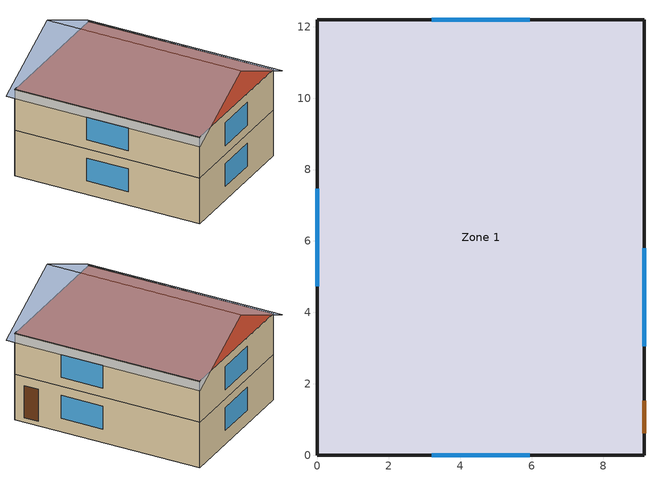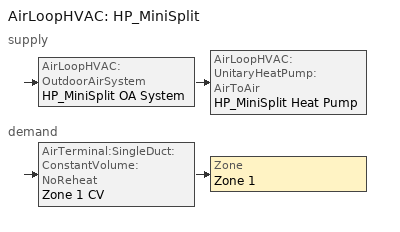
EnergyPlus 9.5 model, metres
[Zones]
Zone 1
 floor foundation (Exterior Slab UnIns): 0,12.19 9.14,12.19 9.14,0 0,0 z-0.3
 floor adiabatic (Interior Floor): 0,12.19 9.14,12.19 9.14,0 0,0 z2.74
 wall outside (Exterior Wall): 9.14,0 9.14,12.19 0,12.19 0,0 9.14,0 z-0.3:2.74; 9.14,12.19 0,12.19 0,0 9.14,0 9.14,12.19 z2.74:5.49
 window (Exterior Window 0.47): 9.14,3.05 9.14,5.79 / 5.94,12.19 3.2,12.19 / 0,7.47 0,4.72 / 3.2,0 5.94,0 z0.61:2.13; 9.14,3.05 9.14,5.79 / 5.94,12.19 3.2,12.19 / 0,7.47 0,4.72 / 3.2,0 5.94,0 z3.35:4.88
 door (Exterior Door): 9.14,0.61 9.14,1.52 z0:2.13
 roof outside (Exterior Roof): 0,0 9.14,0 9.14,12.19 0,12.19 z5.49
shading: 4.57,-0.3,7.77 9.69,-0.3,5.21 9.69,12.5,5.21 4.57,12.5,7.77; 4.57,12.5,7.77 -0.55,12.5,5.21 -0.55,-0.3,5.21 4.57,-0.3,7.77
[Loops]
AirLoopHVAC 'HP_MiniSplit'
 supply: AirLoopHVAC:OutdoorAirSystem 'HP_MiniSplit OA System' > AirLoopHVAC:UnitaryHeatPump:AirToAir 'HP_MiniSplit Heat Pump'
 demand: AirTerminal:SingleDuct:ConstantVolume:NoReheat 'Zone 1 CV' > Zone 'Zone 1'
[Building]
PNNL SF: North Axis=90; Terrain=City; Loads Convergence Tolerance Value=0.04; Temperature Convergence Tolerance Value=0.4; Solar Distribution=FullInteriorAndExterior; Maximum Number of Warmup Days=25
[Site:Location]
Chicago Midway Ap_IL_USA Design_Conditions: Latitude=41.78; Longitude=-87.75; Time Zone=-6; Elevation=186
[SizingPeriod:DesignDay] Day of Month=21; DryBulb Temperature Range Modifier Type=DefaultMultipliers; Barometric Pressure=99110; Rain Indicator=No; Snow Indicator=No; Daylight Saving Time Indicator=No
Name | Month | Day Type | Maximum DryBulb Temperature | Daily DryBulb Temperature Range | Humidity Condition Type | Wetbulb or DewPoint at Maximum DryBulb | Wind Speed | Wind Direction | Solar Model Indicator | Sky Clearness | ASHRAE Clear Sky Optical Depth for Beam Irradiance taub | ASHRAE Clear Sky Optical Depth for Diffuse Irradiance taud | Enthalpy at Maximum DryBulb
Chicago Midway Ap Ann Htg 99.6% Condns DB | 1 | WinterDesignDay | -18.7 | 0 | Wetbulb | -18.7 | 5.3 | 300 | ASHRAEClearSky | 0
Chicago Midway Ap Ann Htg 99% Condns DB | 1 | WinterDesignDay | -15.4 | 0 | Wetbulb | -15.4 | 5.3 | 300 | ASHRAEClearSky | 0
Chicago Midway Ap Ann Hum_n 99.6% Condns DP=>MCDB | 1 | WinterDesignDay | -18 | 0 | Dewpoint | -24.5 | 5.3 | 300 | ASHRAEClearSky | 0
Chicago Midway Ap Ann Hum_n 99% Condns DP=>MCDB | 1 | WinterDesignDay | -14.5 | 0 | Dewpoint | -21.1 | 5.3 | 300 | ASHRAEClearSky | 0
Chicago Midway Ap Ann Htg Wind 99.6% Condns WS=>MCDB | 1 | WinterDesignDay | -3.6 | 0 | Wetbulb | -3.6 | 12.3 | 300 | ASHRAEClearSky | 0
Chicago Midway Ap Ann Htg Wind 99% Condns WS=>MCDB | 1 | WinterDesignDay | -2 | 0 | Wetbulb | -2 | 11.1 | 300 | ASHRAEClearSky | 0
Chicago Midway Ap Ann Clg .4% Condns DB=>MWB | 7 | SummerDesignDay | 33.4 | 8.8 | Wetbulb | 23.8 | 5.6 | 220 | ASHRAETau |  | 0.457 | 2.043
Chicago Midway Ap Ann Clg 1% Condns DB=>MWB | 7 | SummerDesignDay | 32 | 8.8 | Wetbulb | 23 | 5.6 | 220 | ASHRAETau |  | 0.457 | 2.043
Chicago Midway Ap Ann Clg 2% Condns DB=>MWB | 7 | SummerDesignDay | 30.3 | 8.8 | Wetbulb | 22.2 | 5.6 | 220 | ASHRAETau |  | 0.457 | 2.043
Chicago Midway Ap Ann Clg .4% Condns WB=>MDB | 7 | SummerDesignDay | 31.3 | 8.8 | Wetbulb | 25.6 | 5.6 | 220 | ASHRAETau |  | 0.457 | 2.043
Chicago Midway Ap Ann Clg 1% Condns WB=>MDB | 7 | SummerDesignDay | 29.7 | 8.8 | Wetbulb | 24.5 | 5.6 | 220 | ASHRAETau |  | 0.457 | 2.043
Chicago Midway Ap Ann Clg 2% Condns WB=>MDB | 7 | SummerDesignDay | 28.4 | 8.8 | Wetbulb | 23.6 | 5.6 | 220 | ASHRAETau |  | 0.457 | 2.043
Chicago Midway Ap Ann Clg .4% Condns DP=>MDB | 7 | SummerDesignDay | 29 | 8.8 | Dewpoint | 23.9 | 5.6 | 220 | ASHRAETau |  | 0.457 | 2.043
Chicago Midway Ap Ann Clg 1% Condns DP=>MDB | 7 | SummerDesignDay | 27.9 | 8.8 | Dewpoint | 22.8 | 5.6 | 220 | ASHRAETau |  | 0.457 | 2.043
Chicago Midway Ap Ann Clg 2% Condns DP=>MDB | 7 | SummerDesignDay | 27.2 | 8.8 | Dewpoint | 22.1 | 5.6 | 220 | ASHRAETau |  | 0.457 | 2.043
Chicago Midway Ap Ann Clg .4% Condns Enth=>MDB | 7 | SummerDesignDay | 31.7 | 8.8 | Enthalpy |  | 5.6 | 220 | ASHRAETau |  | 0.457 | 2.043 | 79600
Chicago Midway Ap Ann Clg 1% Condns Enth=>MDB | 7 | SummerDesignDay | 29.7 | 8.8 | Enthalpy |  | 5.6 | 220 | ASHRAETau |  | 0.457 | 2.043 | 75100
Chicago Midway Ap Ann Clg 2% Condns Enth=>MDB | 7 | SummerDesignDay | 28.4 | 8.8 | Enthalpy |  | 5.6 | 220 | ASHRAETau |  | 0.457 | 2.043 | 71100
[Material]
Name | Roughness | Thickness | Conductivity | Density | Specific Heat
F08 Metal surface | Smooth | 0.0008 | 45.28 | 7824 | 500
I02 50mm insulation board | MediumRough | 0.0508 | 0.03 | 43 | 1210
G01a 19mm gypsum board | MediumSmooth | 0.019 | 0.16 | 800 | 1090
M15 200mm heavyweight concrete | MediumRough | 0.2032 | 1.95 | 2240 | 900
G05 25mm wood | MediumSmooth | 0.0254 | 0.15 | 608 | 1630
F11 Wood siding | MediumSmooth | 0.0127 | 0.09 | 592 | 1170
R-11 3.5in Wood Stud | VeryRough | 0.0889 | 0.0542625 | 19 | 960
FG Attic R-19 | MediumRough | 0.13716 | 0.0411979 | 64 | 960
Plywood (Douglas Fir) - 12.7mm | Smooth | 0.0127 | 0.12 | 540 | 1210
EPS 1in | MediumSmooth | 0.0254 | 0.02884 | 29 | 1210
EPS 1.625in | MediumSmooth | 0.041275 | 0.02884 | 29 | 1210
EPS 2in | MediumSmooth | 0.0508 | 0.02884 | 29 | 1210
EPS 4in | MediumSmooth | 0.1016 | 0.02884 | 29 | 1210
EPS 6in | MediumSmooth | 0.1524 | 0.02884 | 29 | 1210
EPS 9in | MediumSmooth | 0.2286 | 0.02884 | 29 | 1210
EPS 14in | MediumSmooth | 0.3556 | 0.02884 | 29 | 1210
FG Attic R-30 | MediumRough | 0.21844 | 0.0411979 | 64 | 960
FG Attic R-49 | MediumRough | 0.3556 | 0.0411979 | 64 | 960
FG Attic R-60 | MediumRough | 0.4318 | 0.0411979 | 64 | 960
FG Attic R-75 | MediumRough | 0.54356 | 0.0411979 | 64 | 960
FG Attic R-100 | MediumRough | 0.72644 | 0.0411979 | 64 | 960
ccSF R-13 | Rough | 0.0550342 | 0.0240338 | 32 | 920
ccSF R-19 | Rough | 0.0804334 | 0.0240338 | 32 | 920
ccSF R-30 | Rough | 0.127 | 0.0240338 | 32 | 920
ccSF R-38 | Rough | 0.160867 | 0.0240338 | 32 | 920
ccSF R-49 | Rough | 0.207433 | 0.0240338 | 32 | 920
StemWall UnIns | MediumRough | 0.003175 | 0.53 | 1280 | 840
[Material:AirGap]
Name | Thermal Resistance
F04 Wall air space resistance | 0.15
F05 Ceiling air space resistance | 0.18
[WindowMaterial:SimpleGlazingSystem] Solar Heat Gain Coefficient=0.4
Name | UFactor
U-0.4 | 2.27131
U-0.35 | 1.98739
U-0.3 | 1.70348
U-0.25 | 1.41957
U-0.2 | 1.13565
U-0.15 | 0.851739
U-0.1 | 0.567826
U-0.47 | 2.66878
[WindowMaterial:Shade]
HIGH REFLECT - LOW TRANS SHADE: Solar Transmittance=0.1; Solar Reflectance=0.8; Visible Transmittance=0.1; Visible Reflectance=0.8; Infrared Hemispherical Emissivity=0.9; Infrared Transmittance=0; Thickness=0.005; Conductivity=0.1; Shade to Glass Distance=0.05; Top Opening Multiplier=0.5; Bottom Opening Multiplier=0.5; LeftSide Opening Multiplier=0.5; RightSide Opening Multiplier=0.5; Airflow Permeability=0
[Construction]
Exterior Slab UnIns: M15 200mm heavyweight concrete
Interior Floor: G01a 19mm gypsum board, F05 Ceiling air space resistance, Plywood (Douglas Fir) - 12.7mm
Exterior Wall: F11 Wood siding, Plywood (Douglas Fir) - 12.7mm, R-11 3.5in Wood Stud, G01a 19mm gypsum board
Interior Wall: G01a 19mm gypsum board, F04 Wall air space resistance, G01a 19mm gypsum board
Exterior Roof: FG Attic R-19, Plywood (Douglas Fir) - 12.7mm, G01a 19mm gypsum board
Exterior Window 0.4: U-0.4
Exterior Door: F08 Metal surface, I02 50mm insulation board, F08 Metal surface
Thermal Mass: G05 25mm wood
Exterior Wall +1in EPS: F11 Wood siding, EPS 1in, Plywood (Douglas Fir) - 12.7mm, R-11 3.5in Wood Stud, G01a 19mm gypsum board
Exterior Wall +1.625in EPS: F11 Wood siding, EPS 1.625in, Plywood (Douglas Fir) - 12.7mm, R-11 3.5in Wood Stud, G01a 19mm gypsum board
Exterior Wall +2in EPS: F11 Wood siding, EPS 2in, Plywood (Douglas Fir) - 12.7mm, R-11 3.5in Wood Stud, G01a 19mm gypsum board
Exterior Wall +4in EPS: F11 Wood siding, EPS 4in, Plywood (Douglas Fir) - 12.7mm, R-11 3.5in Wood Stud, G01a 19mm gypsum board
Exterior Wall +6in EPS: F11 Wood siding, EPS 6in, Plywood (Douglas Fir) - 12.7mm, R-11 3.5in Wood Stud, G01a 19mm gypsum board
Exterior Wall +9in EPS: F11 Wood siding, EPS 9in, Plywood (Douglas Fir) - 12.7mm, R-11 3.5in Wood Stud, G01a 19mm gypsum board
Exterior Wall +14in EPS: F11 Wood siding, EPS 14in, Plywood (Douglas Fir) - 12.7mm, R-11 3.5in Wood Stud, G01a 19mm gypsum board
Exterior Roof R-30: FG Attic R-30, Plywood (Douglas Fir) - 12.7mm, G01a 19mm gypsum board
Exterior Roof R-49: FG Attic R-49, Plywood (Douglas Fir) - 12.7mm, G01a 19mm gypsum board
Exterior Roof R-60: FG Attic R-60, Plywood (Douglas Fir) - 12.7mm, G01a 19mm gypsum board
Exterior Roof R-75: FG Attic R-75, Plywood (Douglas Fir) - 12.7mm, G01a 19mm gypsum board
Exterior Roof R-100: FG Attic R-100, Plywood (Douglas Fir) - 12.7mm, G01a 19mm gypsum board
Exterior Window 0.35: U-0.35
Exterior Window 0.3: U-0.3
Exterior Window 0.25: U-0.25
Exterior Window 0.2: U-0.2
Exterior Window 0.15: U-0.15
Exterior Window 0.1: U-0.1
Exterior Window 0.47: U-0.47
P+B R-13: Plywood (Douglas Fir) - 12.7mm, ccSF R-13, Plywood (Douglas Fir) - 12.7mm, G05 25mm wood
P+B R-19: Plywood (Douglas Fir) - 12.7mm, ccSF R-19, Plywood (Douglas Fir) - 12.7mm, G05 25mm wood
P+B R-30: Plywood (Douglas Fir) - 12.7mm, ccSF R-30, Plywood (Douglas Fir) - 12.7mm, G05 25mm wood
P+B R-38: Plywood (Douglas Fir) - 12.7mm, ccSF R-38, Plywood (Douglas Fir) - 12.7mm, G05 25mm wood
P+B R-49: Plywood (Douglas Fir) - 12.7mm, ccSF R-49, Plywood (Douglas Fir) - 12.7mm, G05 25mm wood
[Zone]
Zone 1: Multiplier=1; Volume=482.066; Floor Area=197.698; Part of Total Floor Area=Yes
[WINDOWSHADINGCONTROL]
Shading Control: Zone=Zone 1; Shading Type=ExteriorShade; Shading Control Type=OnIfHighSolarOnWindow; Schedule=Shading Availible; Setpoint=100; Shading Control Is Scheduled=Yes; Glare Control Is Active=No; Shading Device Material=HIGH REFLECT - LOW TRANS SHADE; Type of Slat Angle Control for Blinds=FixedSlatAngle; Multiple Surface Control Type=Sequential; Fenestration Surface 1=F-WN-1; Fenestration Surface 2=F-WN-2; Fenestration Surface 3=R-WN-1; Fenestration Surface 4=R-WN-2; Fenestration Surface 5=B-WN-1; Fenestration Surface 6=B-WN-2; Fenestration Surface 7=L-WN-1; Fenestration Surface 8=L-WN-2
[InternalMass] Zone or ZoneList=Zone 1; Surface Area=197.698
Name | Construction
Zone TM | Thermal Mass
Partitions | Interior Wall
[Foundation:Kiva]
Slab Details: Exterior Vertical Insulation Material=StemWall UnIns; Exterior Vertical Insulation Depth=1.0668; Wall Height Above Grade=0.1524; Wall Depth Below Slab=1.0668; Footing Material=M15 200mm heavyweight concrete; Footing Depth=1.3716
[SurfaceProperty:ExposedFoundationPerimeter]
Slab: Exposed Perimeter Calculation Method=TotalExposedPerimeter; Total Exposed Perimeter=0; Exposed Perimeter Fraction=1; Surface Segment 1 Exposed=Yes
[People]
Zone Occupants: Zone or ZoneList=Zone 1; Number of People Schedule=Occupant Schedule; Number of People Calculation Method=People; Number of People=4; Fraction Radiant=0.3; Sensible Heat Fraction=autocalculate; Activity Level Schedule=Occupant Activity Schedule; Carbon Dioxide Generation Rate=3.82e-08; Enable ASHRAE 55 Comfort Warnings=No; Mean Radiant Temperature Calculation Type=ZoneAveraged; Work Efficiency Schedule=Occupant Eff. Schedule; Clothing Insulation Calculation Method=ClothingInsulationSchedule; Clothing Insulation Calculation Method Schedule=Occupant Clothing Schedule; Clothing Insulation Schedule=Occupant Clothing Schedule; Air Velocity Schedule=Air Velocity Schedule; Thermal Comfort Model 1 Type=Pierce
[Lights] Zone or ZoneList=Zone 1; Schedule=SizingLoads; Design Level Calculation Method=Watts/Area; Fraction Radiant=0.6; Fraction Visible=0.2; Fraction Replaceable=1; EndUse Subcategory=General; Return Air Fraction Calculated from Plenum Temperature=No
Name | Watts per Zone Floor Area
SizingLightsHW | 6.45835
SizingLightsPlug | 2.90626
[ElectricEquipment] Zone or ZoneList=Zone 1
Name | Schedule | Design Level Calculation Method | Design Level | Fraction Latent | Fraction Radiant | Fraction Lost | EndUse Subcategory | Watts per Zone Floor Area
Fridge | Sunfrost | EquipmentLevel | 33 | 0 | 1 | 0 | refrigerator
SizingElecEquip | SizingLoads | Watts/Area |  |  | 0.5 |  | General | 6.67
[ZoneInfiltration:FlowCoefficient]
Zone Infiltration: Zone=Zone 1; Schedule=Always On; Flow Coefficient=0.148491; Stack Coefficient=0.078; Pressure Exponent=0.67; Wind Coefficient=0.17; Shelter Factor=0.9
[ZoneVentilation:WindandStackOpenArea] Zone=Zone 1; Opening Area=0.650321; Opening Area Fraction Schedule=WindowFraction2; Opening Effectiveness=autocalculate; Height Difference=1.524; Discharge Coefficient for Opening=autocalculate; Minimum Indoor Temperature=15.5556; Maximum Indoor Temperature=100; Delta Temperature=-100; Minimum Outdoor Temperature=-100; Maximum Outdoor Temperature=100; Maximum Wind Speed=10
Name | Effective Angle
Operable Windows N | 0
Operable Windows S | 180
Operable Windows E | 90
Operable Windows W | 270
[Exterior:Lights]
EXT LIGHT: Schedule=Always On; Design Level=1; Control Option=AstronomicalClock; EndUse Subcategory=General
[DesignSpecification:OutdoorAir]
SZ DSOA Zone 1: Outdoor Air Method=Flow/Zone; Outdoor Air Flow per Person=0.00944; Outdoor Air Flow per Zone Floor Area=0; Outdoor Air Flow per Zone=0.00943895
[DesignSpecification:ZoneAirDistribution]
SZ DSZAD Zone 1: Zone Air Distribution Effectiveness in Cooling Mode=1; Zone Air Distribution Effectiveness in Heating Mode=1
[Sizing:Zone]
Zone 1: Zone Cooling Design Supply Air Temperature Input Method=SupplyAirTemperature; Zone Cooling Design Supply Air Temperature=12.8; Zone Cooling Design Supply Air Temperature Difference=11.11; Zone Heating Design Supply Air Temperature Input Method=SupplyAirTemperature; Zone Heating Design Supply Air Temperature=50; Zone Heating Design Supply Air Temperature Difference=30; Zone Cooling Design Supply Air Humidity Ratio=0.008; Zone Heating Design Supply Air Humidity Ratio=0.008; Design Specification Outdoor Air Object=SZ DSOA Zone 1; Cooling Design Air Flow Method=DesignDay; Cooling Design Air Flow Rate=0; Cooling Minimum Air Flow Fraction=0; Heating Design Air Flow Method=DesignDay; Heating Design Air Flow Rate=0; Heating Maximum Air Flow Fraction=0; Design Specification Zone Air Distribution Object=SZ DSZAD Zone 1
[Sizing:System]
HP_MiniSplit: Type of Load to Size On=Sensible; Design Outdoor Air Flow Rate=autosize; Central Heating Maximum System Air Flow Ratio=1; Preheat Design Temperature=7; Preheat Design Humidity Ratio=0.008; Precool Design Temperature=11; Precool Design Humidity Ratio=0.008; Central Cooling Design Supply Air Temperature=12.8; Central Heating Design Supply Air Temperature=50; Type of Zone Sum to Use=NonCoincident; 100 Outdoor Air in Cooling=No; 100 Outdoor Air in Heating=No; Central Cooling Design Supply Air Humidity Ratio=0.008; Central Heating Design Supply Air Humidity Ratio=0.008; Cooling Supply Air Flow Rate Method=DesignDay; Cooling Supply Air Flow Rate=0; Heating Supply Air Flow Rate Method=DesignDay; Heating Supply Air Flow Rate=0; System Outdoor Air Method=ZoneSum; Zone Maximum Outdoor Air Fraction=1; Cooling Design Capacity Method=CoolingDesignCapacity; Cooling Design Capacity=autosize; Heating Design Capacity Method=HeatingDesignCapacity; Heating Design Capacity=autosize; Central Cooling Capacity Control Method=OnOff
[ZoneControl:Thermostat]
Zone 1 Thermostat: Zone or ZoneList=Zone 1; Control Type Schedule=HVACTemplate-Always 4; Control 1=HP Thermostat Dual SP Control
[ThermostatSetpoint:DualSetpoint]
HP Thermostat Dual SP Control: Heating Setpoint Temperature Schedule=HVACTemplate-Always 20; Cooling Setpoint Temperature Schedule=Cooling Setpoint
[ZoneHVAC:Dehumidifier:DX]
Zone 1 Dehumidifier: Availability Schedule=Always Off; Rated Water Removal=42.5859; Rated Energy Factor=2.88638; Rated Air Flow Rate=0.145832; Water Removal Curve=DXDH-WaterRemove-Cap-fT; Energy Factor Curve=DXDH-EnergyFactor-fT; Part Load Fraction Correlation Curve=DXDH-PLF-fPLR; Minimum DryBulb Temperature for Dehumidifier Operation=10; Maximum DryBulb Temperature for Dehumidifier Operation=35
[ZoneHVAC:EnergyRecoveryVentilator]
ERV Prototype: Availability Schedule=Always Off; Heat Exchanger=ERV Core; Supply Air Flow Rate=0.00943895; Exhaust Air Flow Rate=0.00943895; Supply Air Fan=ERV Supply Fan; Exhaust Air Fan=ERV Exhaust Fan
[ZoneHVAC:EvaporativeCoolerUnit]
EvapCooler: Availability Schedule=Always Off; Supply Air Fan=EvapCoolerFan; Design Supply Air Flow Rate=autosize; Fan Placement=BlowThrough; Cooler Unit Control Method=ZoneTemperatureDeadbandOnOffCycling; Throttling Range Temperature Difference=1; Cooling Load Control Threshold Heat Transfer Rate=100; First Evaporative Cooler Object=EvapCoolerPad
[AirTerminal:SingleDuct:ConstantVolume:NoReheat]
Zone 1 CV: Maximum Air Flow Rate=autosize
[Zone equipment]
Zone 1: Zone 1 CV, ERV Prototype, Zone 1 Dehumidifier, EvapCooler
[Fan:OnOff] Availability Schedule=Always On; Motor In Airstream Fraction=1
Name | Fan Total Efficiency | Pressure Rise | Maximum Flow Rate | Motor Efficiency | EndUse Subcategory
ERV Supply Fan; ERV Exhaust Fan | 0.6 | 249.089 | 0.0377558 | 0.8 | ERV Fan
HP_MiniSplit Supply Fan | 0.7 | 600 | autosize | 0.9 | HP
EvapCoolerFan | 0.6 | 373.633 | autosize | 0.8 | Evap
[Coil:Cooling:DX:SingleSpeed]
HP_MiniSplit Cooling Coil: Availability Schedule=Always On; Gross Rated Total Cooling Capacity=autosize; Gross Rated Sensible Heat Ratio=autosize; Gross Rated Cooling COP=3.88; Rated Air Flow Rate=autosize; Total Cooling Capacity Function of Temperature Curve=HP_MiniSplit Cool Coil Cap-FT; Total Cooling Capacity Function of Flow Fraction Curve=HP_MiniSplit Cool Coil Cap-FF; Energy Input Ratio Function of Temperature Curve=HP_MiniSplit Cool Coil EIR-FT; Energy Input Ratio Function of Flow Fraction Curve=HP_MiniSplit Cool Coil EIR-FF; Part Load Fraction Correlation Curve=HP_MiniSplit Cool Coil PLF; Nominal Time for Condensate Removal to Begin=0; Ratio of Initial Moisture Evaporation Rate and Steady State Latent Capacity=0; Maximum Cycling Rate=0; Latent Capacity Time Constant=0; Condenser Type=AirCooled; Evaporative Condenser Effectiveness=0; Evaporative Condenser Pump Rated Power Consumption=0; Crankcase Heater Capacity=0; Maximum Outdoor DryBulb Temperature for Crankcase Heater Operation=10
[Coil:Heating:Electric]
HP_MiniSplit Sup Heat Coil: Availability Schedule=Always On; Efficiency=1; Nominal Capacity=autosize
[Coil:Heating:DX:SingleSpeed]
HP_MiniSplit HP Heating Coil: Availability Schedule=Always On; Gross Rated Heating Capacity=autosize; Gross Rated Heating COP=3.69; Rated Air Flow Rate=autosize; Heating Capacity Function of Temperature Curve=HP_MiniSplit HP Heating Coil Cap-FT; Heating Capacity Function of Flow Fraction Curve=HP_MiniSplit HP Heating Coil Cap-FF; Energy Input Ratio Function of Temperature Curve=HP_MiniSplit HP Heating Coil EIR-FT; Energy Input Ratio Function of Flow Fraction Curve=HP_MiniSplit HP Heating Coil EIR-FF; Part Load Fraction Correlation Curve=HP_MiniSplit HP Heating Coil PLF; Defrost Energy Input Ratio Function of Temperature Curve=HP_MiniSplit HP Heating Coil DefrEIR-FT; Minimum Outdoor DryBulb Temperature for Compressor Operation=-20; Maximum Outdoor DryBulb Temperature for Defrost Operation=5; Crankcase Heater Capacity=0; Maximum Outdoor DryBulb Temperature for Crankcase Heater Operation=0; Defrost Strategy=ReverseCycle; Defrost Control=Timed; Defrost Time Period Fraction=0.058333; Resistive Defrost Heater Capacity=autosize
[EvaporativeCooler:Direct:CelDekPad]
EvapCoolerPad: Availability Schedule=Always On; Direct Pad Area=autosize; Direct Pad Depth=autosize; Recirculating Water Pump Power Consumption=20
[HeatExchanger:AirToAir:SensibleAndLatent]
ERV Core: Availability Schedule=Always On; Nominal Supply Air Flow Rate=0.0377558; Sensible Effectiveness at 100 Heating Air Flow=0.65; Latent Effectiveness at 100 Heating Air Flow=0.5; Sensible Effectiveness at 75 Heating Air Flow=0.65; Latent Effectiveness at 75 Heating Air Flow=0.5; Sensible Effectiveness at 100 Cooling Air Flow=0.65; Latent Effectiveness at 100 Cooling Air Flow=0.5; Sensible Effectiveness at 75 Cooling Air Flow=0.65; Latent Effectiveness at 75 Cooling Air Flow=0.5; Supply Air Outlet Temperature Control=No; Heat Exchanger Type=Plate; Frost Control Type=ExhaustAirRecirculation; Threshold Temperature=-5; Initial Defrost Time Fraction=0.083; Rate of Defrost Time Fraction Increase=0.012; Economizer Lockout=Yes
[AirLoopHVAC:UnitaryHeatPump:AirToAir]
HP_MiniSplit Heat Pump: Availability Schedule=OutageAnnual; Cooling Supply Air Flow Rate=autosize; Heating Supply Air Flow Rate=autosize; No Load Supply Air Flow Rate=autosize; Controlling Zone or Thermostat Location=Zone 1; Supply Air Fan=HP_MiniSplit Supply Fan; Heating Coil=HP_MiniSplit HP Heating Coil; Cooling Coil=HP_MiniSplit Cooling Coil; Supplemental Heating Coil=HP_MiniSplit Sup Heat Coil; Maximum Supply Air Temperature from Supplemental Heater=Autosize; Maximum Outdoor DryBulb Temperature for Supplemental Heater Operation=21; Fan Placement=BlowThrough; Supply Air Fan Operating Mode Schedule=HVACTemplate-Always 0
[Controller:OutdoorAir]
HP_MiniSplit OA Controller: Minimum Outdoor Air Flow Rate=0; Maximum Outdoor Air Flow Rate=0; Economizer Control Type=NoEconomizer; Economizer Control Action Type=ModulateFlow; Lockout Type=NoLockout; Minimum Limit Type=FixedMinimum
[AirLoopHVAC]
HP_MiniSplit: Design Supply Air Flow Rate=autosize
[EnergyManagementSystem:Sensor]
Name | OutputVariable or OutputMeter Index Key | OutputVariable or OutputMeter
IWB | Zone 1 Exhaust Node | System Node Wetbulb Temperature
OWB | * | Site Outdoor Air Wetbulb Temperature
NatVentAvail | Sch Nat Vent | Schedule Value
CLOCK | EXT LIGHT | Exterior Lights Electricity Energy
PV | ELC | Electric Load Center Produced Electricity Energy
[EnergyManagementSystem:Actuator]
WindowEconomizer: Actuated Component Unique=WindowFraction2; Actuated Component Type=Schedule:Constant; Actuated Component Control Type=Schedule Value
[EnergyManagementSystem:ProgramCallingManager]
CO2Caller: EndOfZoneTimestepAfterZoneReporting; SummerVent
[EnergyManagementSystem:Program]
SummerVent: IF IWB> 1+ OWB AND NatVentAvail > 0; SET WindowEconomizer = 1; ELSE; SET WindowEconomizer = 0; ENDIF
[AvailabilityManager:NightCycle]
HP_MiniSplit Availability: Applicability Schedule=HVACTemplate-Always 1; Fan Schedule=Mech_ON; Control Type=StayOff; Thermostat Tolerance=0.2; Cycling Run Time Control Type=Thermostat; Cycling Run Time=3600
[SetpointManager:SingleZone:Cooling]
HP_MiniSplit Economizer Supply Air Temp Manager: Control Variable=Temperature; Minimum Supply Air Temperature=13; Maximum Supply Air Temperature=45; Control Zone=Zone 1; Setpoint Node or NodeList=HP_MiniSplit Air Loop Outlet
[SetpointManager:MixedAir]
HP_MiniSplit Cooling Coil Air Temp Manager: Control Variable=Temperature; Setpoint Node or NodeList=HP_MiniSplit Mixed Air Outlet
[DemandManagerAssignmentList]
Demand Limiting: Meter=ElectricityNet:Facility; Demand Limit Schedule=Always Off; Demand Limit Safety Fraction=0.95; Demand Window Length=10; Demand Manager Priority=All; DemandManager 1=Set backs
[DemandManager:Thermostats]
Set backs: Availability Schedule=Demand Control Cooling; Reset Control=Fixed; Minimum Reset Duration=30; Maximum Heating Setpoint Reset=20; Maximum Cooling Setpoint Reset=28.8889; Selection Control=All; Thermostat 1=Zone 1 Thermostat
[Generator:PVWatts]
3 kW PV: PVWatts Version=5; DC System Capacity=3000; Module Type=Standard; Array Type=FixedOpenRack; System Losses=0.14; Array Geometry Type=TiltAzimuth; Tilt Angle=57; Azimuth Angle=180; Ground Coverage Ratio=0.4
[ElectricLoadCenter:Inverter:PVWatts]
PV Invertor: DC to AC Size Ratio=1.1; Inverter Efficiency=0.96
[ElectricLoadCenter:Generators]
PV: Generator 1=3 kW PV; Generator 1 Rated Electric Power Output=3000; Generator 1 Availability Schedule=Always On
[ElectricLoadCenter:Storage:Simple]
Simple Battery: Availability Schedule=Always On; Zone=Zone 1; Radiative Fraction for Zone Heat Gains=0.9; Nominal Energetic Efficiency for Charging=0.9; Nominal Discharging Energetic Efficiency=0.9; Maximum Storage Capacity=10800000; Initial State of Charge=10800000
[ElectricLoadCenter:Transformer]
Transformer: Availability Schedule=Always On; Transformer Usage=LoadCenterPowerConditioning; Zone=Zone 1; Phase=3; Conductor Material=Aluminum; Full Load Temperature Rise=150; Fraction of Eddy Current Losses=0.1; Performance Input Method=RatedLosses; Nameplate Efficiency=0.98; Per Unit Load for Nameplate Efficiency=0.35; Reference Temperature for Nameplate Efficiency=75; Consider Transformer Loss for Utility Cost=Yes
[ElectricLoadCenter:Distribution]
ELC: Generator List=PV; Generator Operation Scheme Type=Baseload; Generator Demand Limit Scheme Purchased Electric Demand Limit=0; Electrical Buss Type=AlternatingCurrentWithStorage; Inverter=PV Invertor; Electrical Storage Object=Simple Battery; Storage Operation Scheme=FacilityDemandLeveling; Storage Control Track Meter=ElectricityNet:Facility; Storage Converter Object=Converter; Maximum Storage State of Charge Fraction=1; Minimum Storage State of Charge Fraction=0.2; Storage Control Utility Demand Target=3500; Storage Control Utility Demand Target Fraction Schedule=OutageCooling
[ElectricLoadCenter:Storage:Converter]
Converter: Availability Schedule=Always On; Power Conversion Efficiency Method=SimpleFixed; Simple Fixed Efficiency=0.95
[ComponentCost:LineItem]
Name | Line Item Type | Item | Cost per Area | Cost per Each | Quantity
Wall 1 | Construction | Exterior Wall +1in EPS | 13.7792
Wall 2 | Construction | Exterior Wall +1.625in EPS | 16.7933
Wall 3 | Construction | Exterior Wall +2in EPS | 18.6234
Wall 4 | Construction | Exterior Wall +4in EPS | 25.4053
Wall 5 | Construction | Exterior Wall +6in EPS | 34.5555
Wall 6 | Construction | Exterior Wall +9in EPS | 46.9352
Wall 7 | Construction | Exterior Wall +14in EPS | 63.6209
Roof 1 | Construction | Exterior Roof R-30 | 7.96607
Roof 2 | Construction | Exterior Roof R-49 | 8.39667
Roof 3 | Construction | Exterior Roof R-60 | 21.5299
Roof 4 | Construction | Exterior Roof R-75 | 39.3998
Roof 5 | Construction | Exterior Roof R-100 | 69.3263
Window 1 | Construction | Exterior Window 0.4 | 139.944
Window 2 | Construction | Exterior Window 0.35 | 183.004
Window 3 | Construction | Exterior Window 0.3 | 258.359
Window 4 | Construction | Exterior Window 0.25 | 290.654
Window 5 | Construction | Exterior Window 0.2 | 357.612
Window 6 | Construction | Exterior Window 0.15 | 439.533
Window 7 | Construction | Exterior Window 0.1 | 603.376
ERV | General | ERV Prototype |  | 450 | 1
Air Sealing | General | Airtightness |  | 1375 | 1
P+B R-13 | Construction | P+B R-13 | 22.6064
P+B R-19 | Construction | P+B R-19 | 29.0654
P+B R-30 | Construction | P+B R-30 | 38.7539
P+B R-38 | Construction | P+B R-38 | 46.397
P+B R-49 | Construction | P+B R-49 | 56.839
[Schedule:Compact]
Always On; HVACTemplate-Always 1: Through: 12/31, For: AllDays, Until: 24:00, 1
Always Off; Occupant Eff. Schedule; HVACTemplate-Always 0: Through: 12/31, For: AllDays, Until: 24:00, 0
Occupant Activity Schedule: Through: 12/31, For: AllDays, Until: 24:00, 120
Occupant Clothing Schedule: Through: 04/30, For: AllDays, Until: 24:00, 1, Through: 09/30, For: AllDays, Until: 24:00, 0.3, Through: 12/31, For: AllDays, Until: 24:00, 1
Occupant Schedule: Through: 12/31/2020, For: AllDays, Until: 24:00, 1
HVACTemplate-Always 20: Through: 12/31, For: AllDays, Until: 24:00, 20
HVACTemplate-Always 4: Through: 12/31, For: AllDays, Until: 24:00, 4
Sunfrost: Through 12/31, For: AllDays, Until:24:00, 1
SizingLoads: Through: 12/31, For: SummerDesignDay, Until: 24:00, 1, For: AllOtherDays, Until: 24:00, 0
Sch Nat Vent: Through: 07/19, For: SummerDesignDay, Until: 24:00, 0, For: AllOtherDays, Until: 24:00, 0, Through: 07/26, For: SummerDesignDay, Until: 24:00, 0, For: AllOtherDayss, Until: 7:00, 0, Until: 19:00, 0, Until: 24:00, 0, Through: 12/31, For: AllDays, Until: 24:00, 0
Cooling Setpoint: Through: 07/19, For: AllDays, Until: 24:00, 25, Through: 07/26, For: AllDays, Until: 24:00, 20, Through: 12/31, For: AllDays, Until: 24:00, 25
OutageCooling: Through: 07/19, For: AllDays, Until: 24:00, 1, Through: 07/26, For: AllDays, Until: 24:00, 0, Through: 12/31, For: AllDays, Until: 24:00, 1
Demand Control Cooling: Through: 07/19, For: AllDays, Until: 24:00, 0, Through: 07/26, For: AllDays, Until: 24:00, 1, Through: 12/31, For: AllDays, Until: 24:00, 0
Shading Availible: Through: 07/19, For: AllDays, Until: 24:00, 0, Through: 07/26, For: AllDays, Until: 24:00, 0, Through: 12/31, For: AllDays, Until: 24:00, 0
OutageAnnual: Through: 01/26, For: AllDays, Until: 24:00, 1, Through: 02/02, For: AllDays, Until: 24:00, 0, Through: 07/19, For: AllDays, Until: 24:00, 1, Through: 07/26, For: AllDays, Until: 24:00, 0, Through: 12/31, For: AllDays, Until: 24:00, 1
[Schedule:Constant]
Name | Hourly Value
WindowFraction2 | 0
Air Velocity Schedule | 0.16
Mech_ON | 1
[Curve:Quadratic]
Name | Coefficient1 Constant | Coefficient2 x | Coefficient3 x2 | Minimum Value of x | Maximum Value of x | Minimum Curve Output | Maximum Curve Output | Input Unit Type for X | Output Unit Type
HP_MiniSplit HP Heating Coil EIR-FF | 1.3824 | -0.4336 | 0.0512 | 0 | 1
HP_MiniSplit HP Heating Coil PLF | 0.75 | 0.25 | 0 | 0 | 1
HP_MiniSplit Cool Coil Cap-FF | 0.8 | 0.2 | 0 | 0.5 | 1.5
HP_MiniSplit Cool Coil EIR-FF | 1.1552 | -0.1808 | 0.0256 | 0.5 | 1.5
HP_MiniSplit Cool Coil PLF | 0.85 | 0.15 | 0 | 0 | 1
DXDH-PLF-fPLR | 0.9 | 0.1 | 0 | 0 | 1 | 0.7 | 1 | Dimensionless | Dimensionless
[Curve:Cubic]
Name | Coefficient1 Constant | Coefficient2 x | Coefficient3 x2 | Coefficient4 x3 | Minimum Value of x | Maximum Value of x
HP_MiniSplit HP Heating Coil Cap-FT | 0.758746 | 0.027626 | 0.000148716 | 3.4992e-06 | -20 | 20
HP_MiniSplit HP Heating Coil Cap-FF | 0.84 | 0.16 | 0 | 0 | 0.5 | 1.5
HP_MiniSplit HP Heating Coil EIR-FT | 1.19248 | -0.0300438 | 0.00103745 | -2.3328e-05 | -20 | 20
[Curve:Biquadratic]
Name | Coefficient1 Constant | Coefficient2 x | Coefficient3 x2 | Coefficient4 y | Coefficient5 y2 | Coefficient6 xy | Minimum Value of x | Maximum Value of x | Minimum Value of y | Maximum Value of y | Input Unit Type for X | Input Unit Type for Y | Output Unit Type
HP_MiniSplit HP Heating Coil DefrEIR-FT | 1 | 0 | 0 | 0 | 0 | 0 | 0 | 50 | 0 | 50
HP_MiniSplit Cool Coil Cap-FT | 0.942588 | 0.00954335 | 0.00068377 | -0.0110427 | 5.249e-06 | -9.72e-06 | 12.77778 | 23.88889 | 18 | 46.11111
HP_MiniSplit Cool Coil EIR-FT | 0.342414 | 0.034885 | -0.0006237 | 0.00497722 | 0.000437951 | -0.000728028 | 12.77778 | 23.88889 | 18 | 46.11111
DXDH-WaterRemove-Cap-fT | -1.16253 | 0.0227147 | -0.000113208 | 0.0211105 | -6.93034e-05 | 0.000378843 | -100 | 100 | -100 | 100 | Dimensionless | Dimensionless | Dimensionless
DXDH-EnergyFactor-fT | -1.90215 | 0.0634666 | -0.000622839 | 0.0395404 | -0.000125637 | -0.000176722 | -100 | 100 | -100 | 100 | Dimensionless | Dimensionless | Dimensionless
